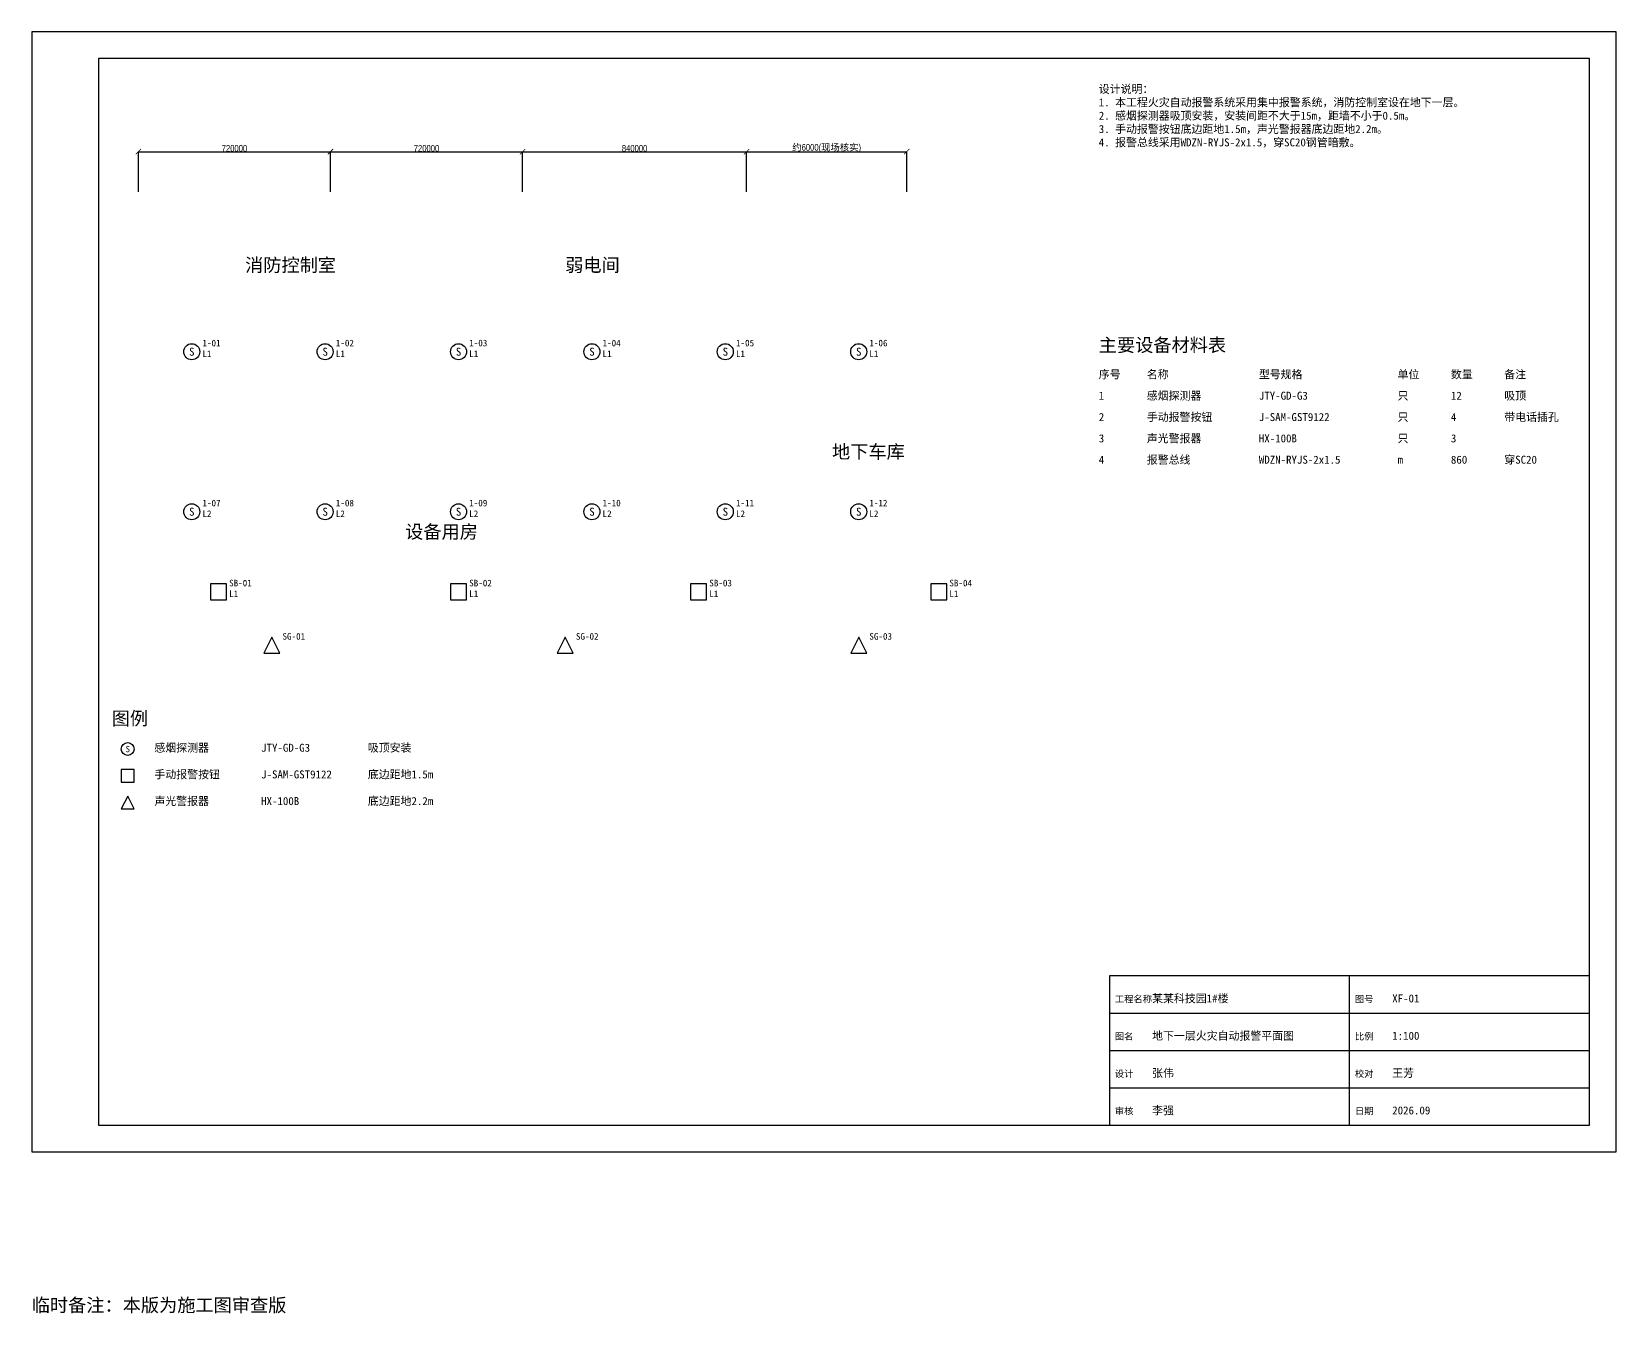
# Model space of a CAD drawing. Header units: metres. Extents: x 0 to 129400, y -6058 to 42000.
# Drawn here: x 0 to 59400, y -6058 to 42000 of the extents above; entities that cross this region are included whole.
import ezdxf

# ---------------------------------------------------------------- set-up
doc = ezdxf.new("R2010")
doc.units = ezdxf.units.M
for name, color, linetype in [('E-FA-设备', 1, 'Continuous'), ('E-房间', 5, 'Continuous'), ('E-文字', 3, 'Continuous'), ('E-标注', 2, 'Continuous'), ('E-表格', 4, 'Continuous'), ('图框', 7, 'Continuous')]:
    doc.layers.add(name, color=color, linetype=linetype)
doc.styles.add('CN', font='simsun.ttf')
doc.styles.add('OpenSansCondensed-Light', font='OpenSansCondensed-Light.ttf')
doc.dimstyles.new('EZDXF', dxfattribs={"dimtxt": 0.25, "dimasz": 0.175, "dimexe": 0.375, "dimexo": 0.125, "dimgap": 0.1, "dimtad": 1, "dimlfac": 100, "dimzin": 12, "dimdsep": 46, "dimtxsty": 'OpenSansCondensed-Light', "dimblk": 'ARCHTICK', "dimcen": 2.5, "dimazin": 3, "dimtfac": 0.5, "dimtmove": 2, "dimatfit": 3})

# ---------------------------------------------------------------- blocks, each defined once
blk = doc.blocks.new('A2图框')
at = {"layer": '图框'}
for p, q in [((494, 10), (494, 66)), ((404, 52), (584, 52)), ((404, 38), (584, 38)), ((404, 24), (584, 24))]:
    blk.add_line(p, q, dxfattribs=at)
for points in [[(0, 0), (594, 0), (594, 420), (0, 420)], [(25, 10), (584, 10), (584, 410), (25, 410)], [(404, 10), (584, 10), (584, 66), (404, 66)]]:
    blk.add_lwpolyline(points, close=True, dxfattribs=at)
at = {"layer": '图框', "style": 'CN'}
for s, p in [('工程名称', (406, 56)), ('图号', (496, 56)), ('图名', (406, 42)), ('比例', (496, 42)), ('设计', (406, 28)), ('校对', (496, 28)), ('审核', (406, 14)), ('日期', (496, 14))]:
    blk.add_text(s, height=2.5, dxfattribs=at).set_placement(p)
for tag, p in [('工程名称', (420, 56)), ('图号', (510, 56)), ('图名', (420, 42)), ('比例', (510, 42)), ('设计', (420, 28)), ('校对', (510, 28)), ('审核', (420, 14)), ('日期', (510, 14))]:
    blk.add_attdef(tag, p, '', height=3, dxfattribs=at)
blk = doc.blocks.new('FA-SD')
at = {"layer": 'E-FA-设备'}
blk.add_circle((0, 0), 3, dxfattribs=at)
blk.add_text('S', height=3, dxfattribs=at).set_placement((-1, -1.5))
at = {"layer": 'E-FA-设备', "style": 'CN'}
for tag, p in [('编号', (4, 2)), ('回路', (4, -2))]:
    blk.add_attdef(tag, p, '', height=2.5, dxfattribs=at)
blk = doc.blocks.new('FA-MCP')
at = {"layer": 'E-FA-设备'}
blk.add_lwpolyline([(-3, -3), (3, -3), (3, 3), (-3, 3)], close=True, dxfattribs=at)
at = {"layer": 'E-FA-设备', "style": 'CN'}
for tag, p in [('编号', (4, 2)), ('回路', (4, -2))]:
    blk.add_attdef(tag, p, '', height=2.5, dxfattribs=at)
blk = doc.blocks.new('FA-ALARM')
at = {"layer": 'E-FA-设备'}
blk.add_lwpolyline([(-3, -3), (3, -3), (0, 3)], close=True, dxfattribs=at)
at = {"layer": 'E-FA-设备', "style": 'CN'}
blk.add_attdef('编号', (4, 2), '', height=2.5, dxfattribs=at)
blk = doc.blocks.new('_ARCHTICK')
at = {"color": 0, "linetype": 'BYBLOCK', "const_width": 0.15}
blk.add_lwpolyline([(-0.5, -0.5), (0.5, 0.5)], dxfattribs=at)

msp = doc.modelspace()

# ---------------------------------------------------------------- block references
at = {"layer": 'E-FA-设备', "xscale": 100, "yscale": 100}
for name, p, values in [('FA-SD', (6000, 30000), {'编号': '1-01', '回路': 'L1'}), ('FA-SD', (11000, 30000), {'编号': '1-02', '回路': 'L1'}), ('FA-SD', (16000, 30000), {'编号': '1-03', '回路': 'L1'}), ('FA-SD', (21000, 30000), {'编号': '1-04', '回路': 'L1'}), ('FA-SD', (26000, 30000), {'编号': '1-05', '回路': 'L1'}), ('FA-SD', (31000, 30000), {'编号': '1-06', '回路': 'L1'}), ('FA-SD', (6000, 24000), {'编号': '1-07', '回路': 'L2'}), ('FA-SD', (11000, 24000), {'编号': '1-08', '回路': 'L2'}), ('FA-SD', (16000, 24000), {'编号': '1-09', '回路': 'L2'}), ('FA-SD', (21000, 24000), {'编号': '1-10', '回路': 'L2'}), ('FA-SD', (26000, 24000), {'编号': '1-11', '回路': 'L2'}), ('FA-SD', (31000, 24000), {'编号': '1-12', '回路': 'L2'}), ('FA-MCP', (7000, 21000), {'编号': 'SB-01', '回路': 'L1'}), ('FA-MCP', (16000, 21000), {'编号': 'SB-02', '回路': 'L1'}), ('FA-MCP', (25000, 21000), {'编号': 'SB-03', '回路': 'L1'}), ('FA-MCP', (34000, 21000), {'编号': 'SB-04', '回路': 'L1'}), ('FA-ALARM', (9000, 19000), {'编号': 'SG-01'}), ('FA-ALARM', (20000, 19000), {'编号': 'SG-02'}), ('FA-ALARM', (31000, 19000), {'编号': 'SG-03'})]:
    msp.add_blockref(name, p, dxfattribs=at).add_auto_attribs(values)
at = {"layer": 'E-表格', "xscale": 80, "yscale": 80}
for name, p in [('FA-SD', (3600, 15100)), ('FA-MCP', (3600, 14100)), ('FA-ALARM', (3600, 13100))]:
    msp.add_blockref(name, p, dxfattribs=at)
at = {"layer": '图框', "xscale": 100, "yscale": 100}
msp.add_blockref('A2图框', (0, 0), dxfattribs=at).add_auto_attribs({'工程名称': '某某科技园1#楼', '图名': '地下一层火灾自动报警平面图', '设计': '张伟', '审核': '李强', '图号': 'XF-01', '比例': '1:100', '校对': '王芳', '日期': '2026.09'})

# ---------------------------------------------------------------- texts
at = {"style": 'CN'}
msp.add_text('临时备注：本版为施工图审查版', height=500, dxfattribs=at).set_placement((0, -6000))
at = {"layer": 'E-房间', "style": 'CN'}
for s, p in [('消防控制室', (8000, 33000)), ('弱电间', (20000, 33000)), ('地下车库', (30000, 26000)), ('设备用房', (14000, 23000))]:
    msp.add_text(s, height=500, dxfattribs=at).set_placement(p)
at = {"layer": 'E-文字', "insert": (40000, 40000), "char_height": 300, "width": 16000, "attachment_point": 1, "style": 'CN'}
msp.add_mtext('{\\fSimSun|b1;设计说明：}\\P1. 本工程火灾自动报警系统采用集中报警系统，消防控制室设在地下一层。\\P2. 感烟探测器吸顶安装，安装间距不大于15m，距墙不小于0.5m。\\P3. 手动报警按钮底边距地1.5m，声光警报器底边距地2.2m。\\P4. 报警总线采用WDZN-RYJS-2x1.5，穿SC20钢管暗敷。', dxfattribs=at)
at = {"layer": 'E-表格', "style": 'CN'}
for s, height, p in [('主要设备材料表', 500, (40000, 30000)), ('序号', 300, (40000, 29000)), ('名称', 300, (41800, 29000)), ('型号规格', 300, (46000, 29000)), ('单位', 300, (51200, 29000)), ('数量', 300, (53200, 29000)), ('备注', 300, (55200, 29000)), ('感烟探测器', 300, (41800, 28200)), ('只', 300, (51200, 28200)), ('吸顶', 300, (55200, 28200)), ('1', 300, (40000, 28200)), ('JTY-GD-G3', 300, (46000, 28200)), ('12', 300, (53200, 28200)), ('2', 300, (40000, 27400)), ('手动报警按钮', 300, (41800, 27400)), ('J-SAM-GST9122', 300, (46000, 27400)), ('只', 300, (51200, 27400)), ('4', 300, (53200, 27400)), ('带电话插孔', 300, (55200, 27400)), ('3', 300, (40000, 26600)), ('声光警报器', 300, (41800, 26600)), ('HX-100B', 300, (46000, 26600)), ('只', 300, (51200, 26600)), ('3', 300, (53200, 26600)), ('报警总线', 300, (41800, 25800)), ('穿SC20', 300, (55200, 25800)), ('4', 300, (40000, 25800)), ('WDZN-RYJS-2x1.5', 300, (46000, 25800)), ('m', 300, (51200, 25800)), ('860', 300, (53200, 25800)), ('图例', 500, (3000, 16000)), ('感烟探测器', 300, (4600, 15000)), ('JTY-GD-G3', 300, (8600, 15000)), ('吸顶安装', 300, (12600, 15000)), ('手动报警按钮', 300, (4600, 14000)), ('J-SAM-GST9122', 300, (8600, 14000)), ('底边距地1.5m', 300, (12600, 14000)), ('声光警报器', 300, (4600, 13000)), ('HX-100B', 300, (8600, 13000)), ('底边距地2.2m', 300, (12600, 13000))]:
    msp.add_text(s, height=height, dxfattribs=at).set_placement(p)

# ---------------------------------------------------------------- dimensions: what is measured, and where the dimension line sits
at = {"layer": 'E-标注'}
for base, p1, p2 in [((4000, 37500), (4000, 36000), (11200, 36000)), ((11200, 37500), (11200, 36000), (18400, 36000)), ((18400, 37500), (18400, 36000), (26800, 36000))]:
    msp.add_linear_dim(base=base, p1=p1, p2=p2, dimstyle='EZDXF', override={"dimtxt": 250, "dimasz": 200}, dxfattribs=at).render()
msp.add_linear_dim(base=(26800, 37500), p1=(26800, 36000), p2=(32800, 36000), text='约6000(现场核实)', dimstyle='EZDXF', override={"dimtxt": 250, "dimasz": 200}, dxfattribs=at).render()

doc.saveas('drawing.dxf')
